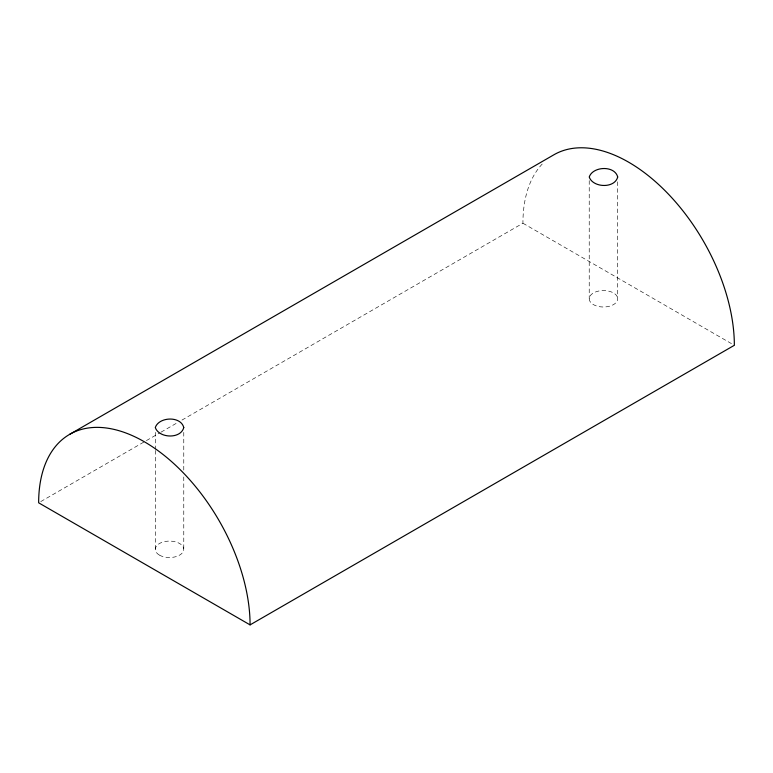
<?xml version="1.0" encoding="UTF-8"?>
<svg xmlns="http://www.w3.org/2000/svg" width="773" height="773" viewBox="0 0 773 773"><rect width="100%" height="100%" fill="white"/><g stroke="black" fill="none" stroke-linecap="round" stroke-linejoin="round"><path stroke-width="0.58" stroke-dasharray="3.87 2.9" d="M40.737 501.6L145.334 441.219M146.387 440.61L159.982 432.764M161.026 432.155L177.761 422.493M181.945 420.087L522.925 223.223A149.498 86.315 60 0 1 543.921 162.32M522.925 223.223L734.35 345.289M617.704 181.819L617.704 298.784A14.243 8.223 0 0 1 596.35 305.905A14.243 8.223 0 0 1 596.35 291.663A14.243 8.223 0 0 1 617.704 298.784M589.229 180.611L589.229 298.784M183.771 432.349L183.771 470.931M183.771 476.96L183.771 549.313M155.296 432.349L155.296 449.229M155.296 450.437L155.296 549.313M159.47 555.13A14.243 8.223 0 0 0 183.288 551.439A14.243 8.223 0 0 0 165.847 541.371A14.243 8.223 0 0 0 159.47 555.13"/><path stroke-width="1.16" d="M69.609 434.378L553.883 154.784A149.498 86.315 60 0 1 669.089 194.835A149.498 86.315 60 0 1 734.35 345.289L250.075 624.884L38.65 502.808A149.498 86.315 60 0 1 144.367 441.779A149.498 86.315 60 0 1 250.075 624.884M183.771 427.527C180.805 439.306 158.9 438.32 155.296 427.527C158.9 416.724 180.805 415.739 183.771 427.527M617.704 176.998C614.738 188.776 592.833 187.791 589.229 176.998C592.833 166.195 614.738 165.209 617.704 176.998"/></g></svg>
